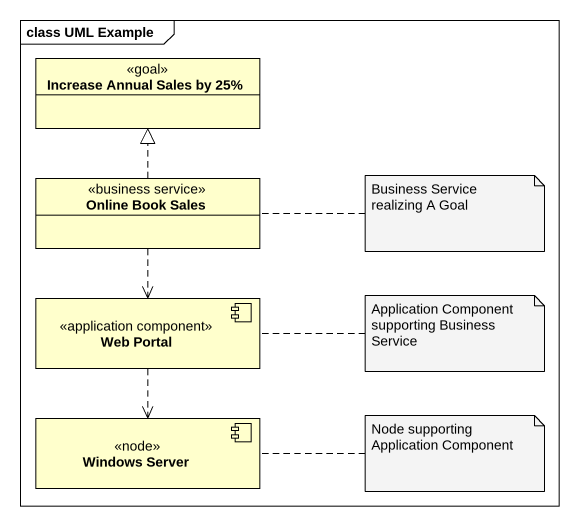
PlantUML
@startuml
mainframe class UML Example
allowmixing
hide circle
hide empty members
class "Increase Annual Sales by 25%" as Increase_Annual_Sales_by_25 <<goal>>
class "Online Book Sales" as Online_Book_Sales <<business service>>
component "Web Portal" as Web_Portal <<application component>>
component "Windows Server" as Windows_Server <<node>>
Online_Book_Sales .up.|> Increase_Annual_Sales_by_25
Online_Book_Sales ..> Web_Portal
Web_Portal ..> Windows_Server
note right of Online_Book_Sales : Business Service realizing A Goal
note right of Web_Portal : Application Component supporting Business Service
note right of Windows_Server : Node supporting Application Component
@enduml
